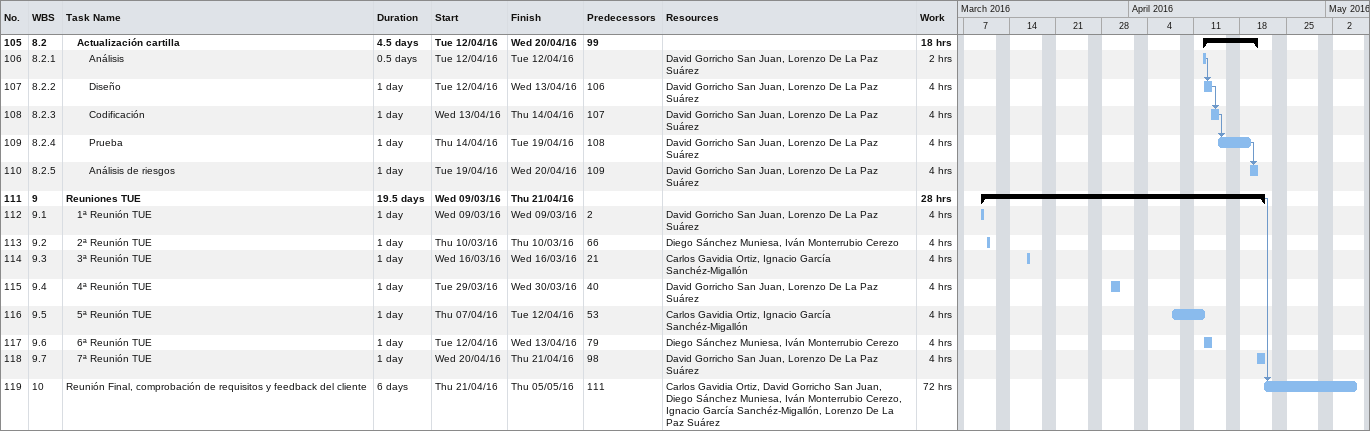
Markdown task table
| ID | WBS | Task | Duration | Start | Finish | Predecessors | Resources | Work (h) |
|---|---|---|---|---|---|---|---|---|
| 105 | 8.2 | **Actualización cartilla** | 4.5d | 2016-04-12 | 2016-04-20 | 99 |  | 18 |
| 106 | 8.2.1 | Análisis | 0.5d | 2016-04-12 | 2016-04-12 |  | David Gorricho San Juan, Lorenzo De La Paz Suárez | 2 |
| 107 | 8.2.2 | Diseño | 1d | 2016-04-12 | 2016-04-13 | 106 | David Gorricho San Juan, Lorenzo De La Paz Suárez | 4 |
| 108 | 8.2.3 | Codificación | 1d | 2016-04-13 | 2016-04-14 | 107 | David Gorricho San Juan, Lorenzo De La Paz Suárez | 4 |
| 109 | 8.2.4 | Prueba | 1d | 2016-04-14 | 2016-04-19 | 108 | David Gorricho San Juan, Lorenzo De La Paz Suárez | 4 |
| 110 | 8.2.5 | Análisis de riesgos | 1d | 2016-04-19 | 2016-04-20 | 109 | David Gorricho San Juan, Lorenzo De La Paz Suárez | 4 |
| 111 | 9 | **Reuniones TUE** | 19.5d | 2016-03-09 | 2016-04-21 |  |  | 28 |
| 112 | 9.1 | 1ª Reunión TUE | 1d | 2016-03-09 | 2016-03-09 | 2 | David Gorricho San Juan, Lorenzo De La Paz Suárez | 4 |
| 113 | 9.2 | 2ª Reunión TUE | 1d | 2016-03-10 | 2016-03-10 | 66 | Diego Sánchez Muniesa, Iván Monterrubio Cerezo | 4 |
| 114 | 9.3 | 3ª Reunión TUE | 1d | 2016-03-16 | 2016-03-16 | 21 | Carlos Gavidia Ortiz, Ignacio García Sanchéz-Migallón | 4 |
| 115 | 9.4 | 4ª Reunión TUE | 1d | 2016-03-29 | 2016-03-30 | 40 | David Gorricho San Juan, Lorenzo De La Paz Suárez | 4 |
| 116 | 9.5 | 5ª Reunión TUE | 1d | 2016-04-07 | 2016-04-12 | 53 | Carlos Gavidia Ortiz, Ignacio García Sanchéz-Migallón | 4 |
| 117 | 9.6 | 6ª Reunión TUE | 1d | 2016-04-12 | 2016-04-13 | 79 | Diego Sánchez Muniesa, Iván Monterrubio Cerezo | 4 |
| 118 | 9.7 | 7ª Reunión TUE | 1d | 2016-04-20 | 2016-04-21 | 98 | David Gorricho San Juan, Lorenzo De La Paz Suárez | 4 |
| 119 | 10 | Reunión Final, comprobación de requisitos y feedback del cliente | 6d | 2016-04-21 | 2016-05-05 | 111 | Carlos Gavidia Ortiz, David Gorricho San Juan, Diego Sánchez Muniesa, Iván Monterrubio Cerezo, Ignacio García Sanchéz-Migallón, Lorenzo De La Paz Suárez | 72 |
